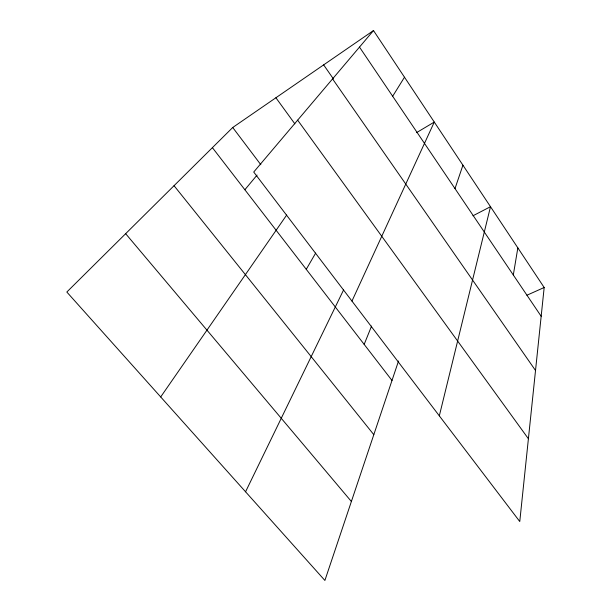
<?xml version="1.0" encoding="UTF-8"?>
<svg xmlns="http://www.w3.org/2000/svg" width="611" height="611" viewBox="0 0 611 611"><rect width="100%" height="100%" fill="white"/><g stroke="black" fill="none" stroke-linecap="round" stroke-linejoin="round"><path stroke-width="0.92" d="M544.172 287.506L519.77 521.534L253.725 172.035L373.497 30.55L544.172 287.506L526.911 295.235M513.309 274.996L517.845 247.875M439.324 415.847L490.503 206.701L472.952 215.79M398.525 361.017L324.892 580.45L66.828 292.035L232.722 127.5L373.497 30.55M454.996 188.6L462.932 165.191M364.164 344.39L371.58 326.053M351.959 301.078L434.284 122.063L416.511 132.663M245.561 491.794L343.634 289.813M306.256 269.321L315.666 253.076M392.667 96.255L404.497 77.215M160.693 396.944L286.689 215.019M244.866 189.746L257.055 175.097M125.652 233.692L351.386 501.494M174.043 185.698L373.81 434.673M212.399 147.656L392.002 380.47M232.722 127.5L260.851 164.733M275.905 97.76L294.861 123.85M297.649 120.146L528.4 438.759M323.647 64.881L333.392 78.888M332.567 78.903L535.519 370.495M359.489 47.1L541.17 316.277"/></g></svg>
